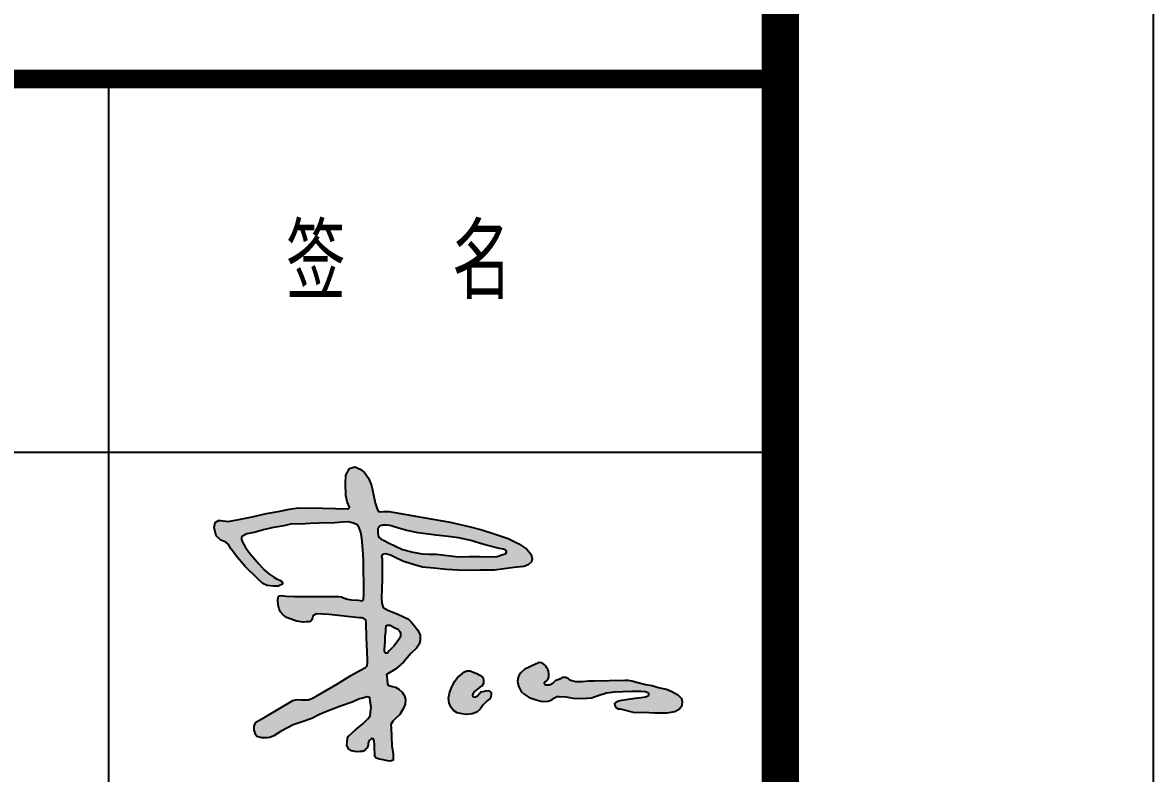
# Model space of a CAD drawing. Extents: x -417156 to 1571408, y 205758 to 1045562.
# Drawn here: x 1025335 to 1031397, y 912610 to 916633 of the extents above; entities that cross this region are included whole.
import ezdxf

# ---------------------------------------------------------------- set-up
doc = ezdxf.new("R2010")
doc.units = 0
doc.header["$LTSCALE"] = 1000
doc.header["$MEASUREMENT"] = 0
doc.layers.get('0').update_dxf_attribs({"linetype": 'CONTINUOUS'})
doc.layers.add('PUB_TEXT', color=7, linetype='CONTINUOUS')
doc.layers.add('PUB_TITLE', color=4, linetype='CONTINUOUS')
doc.styles.add('TQ', font='txt.shx', dxfattribs={"width": 0.8, "bigfont": 'hztxt.shx'})

msp = doc.modelspace()

# ---------------------------------------------------------------- hatches: boundary and pattern name
h = msp.add_hatch(color=7)
h.paths.add_polyline_path([(1027261.9, 913760), (1027259.7, 913771.9), (1027261.5, 913778.7), (1027267.3, 913783.8), (1027280.1, 913786.8), (1027307.2, 913779.5), (1027328.4, 913768), (1027374.1, 913747.2), (1027423, 913731.6), (1027479.1, 913715), (1027540.4, 913709.8), (1027606.9, 913702.6), (1027701.5, 913697.4), (1027786.8, 913698.4), (1027864.7, 913699.4), (1027968.7, 913712.5), (1028022.1, 913717.5), (1028046, 913727.3), (1028062.4, 913742.9), (1028066.5, 913760.2), (1028061.6, 913783.2), (1028037.8, 913811.1), (1027995.1, 913839.8), (1027937.8, 913867.8), (1027867.7, 913892.3), (1027797.6, 913915.7), (1027727.5, 913933.2), (1027626.7, 913955.4), (1027482.6, 913981.3), (1027299.4, 914012.8), (1027271.1, 914013.9), (1027252, 914011), (1027241, 914014.5), (1027235.3, 914026.7), (1027229.6, 914044), (1027225.5, 914060.4), (1027216.4, 914103.1), (1027204.9, 914152.4), (1027189.3, 914191), (1027168.8, 914222.2), (1027144.9, 914240.3), (1027115.3, 914251.8), (1027088.2, 914242.7), (1027068.5, 914207.4), (1027066, 914160.6), (1027068.6, 914099.3), (1027075.1, 914065.6), (1027087.4, 914037), (1027080.7, 914027.7), (1027012.3, 914029.6), (1026943.9, 914030.5), (1026812.3, 914032.2), (1026766.1, 914025.7), (1026706, 914013.7), (1026642.2, 914002.6), (1026566.4, 913984.2), (1026494.3, 913969.4), (1026437, 913959.2), (1026397.3, 913964.8), (1026385.3, 913964.8), (1026367.7, 913954.6), (1026362.1, 913926.9), (1026373.3, 913883.2), (1026397.4, 913860.1), (1026425.1, 913848.1), (1026439, 913837), (1026452.8, 913811.1), (1026487, 913765.9), (1026528.6, 913718.8), (1026598.4, 913649.6), (1026622.5, 913627.7), (1026645.9, 913616.7), (1026679.5, 913613.8), (1026705.9, 913613.8), (1026728.5, 913623.3), (1026728.1, 913626.3), (1026727.7, 913628.5), (1026726.1, 913634.1), (1026722.4, 913640.5), (1026714.2, 913646), (1026696.8, 913652.4), (1026681.7, 913661.5), (1026655.9, 913678.6), (1026629.1, 913701.7), (1026601.3, 913733.1), (1026568.1, 913771.9), (1026547.7, 913795), (1026527.6, 913823.8), (1026514.7, 913849.5), (1026509.1, 913863.3), (1026509.1, 913874.6), (1026513.6, 913881.4), (1026537.5, 913893.9), (1026577, 913901.1), (1026626.8, 913915.7), (1026670.5, 913925), (1026736, 913936.4), (1026778.6, 913947.9), (1026824.6, 913945.7), (1026874.5, 913948.8), (1026923.3, 913949.9), (1027008.5, 913953), (1027050.1, 913955.1), (1027081.3, 913957.1), (1027109.3, 913950.9), (1027128, 913941.6), (1027139.5, 913925), (1027147.8, 913901.1), (1027154, 913869.9), (1027159.2, 913807.6), (1027163.4, 913751.6), (1027163.9, 913573), (1027163.3, 913540.1), (1027155.8, 913534.3), (1027134.4, 913537.2), (1027098, 913539.5), (1027077.2, 913542.4), (1027054.6, 913550.5), (1027045.4, 913556.3), (1027029, 913558.4), (1026941.7, 913558.4), (1026864.8, 913557.2), (1026794.3, 913556.7), (1026749.2, 913560.1), (1026721.4, 913563), (1026710.4, 913561.9), (1026704.7, 913556.1), (1026704.1, 913535.9), (1026704.7, 913512.8), (1026710.4, 913490.8), (1026715.6, 913476.4), (1026732.4, 913459), (1026750.3, 913444.6), (1026775.2, 913435.4), (1026804.1, 913425), (1026838.8, 913419.9), (1026855.8, 913421.1), (1026870.3, 913422.4), (1026878.3, 913424.4), (1026884.4, 913431.1), (1026888.6, 913442.7), (1026891.4, 913450.7), (1026895.3, 913456.6), (1026910, 913464.1), (1026979.3, 913460.5), (1027139.7, 913443.9), (1027154.2, 913442.9), (1027165, 913440), (1027174.4, 913431.7), (1027177, 913415), (1027178.1, 913339.2), (1027183.7, 913219.2), (1027183.3, 913201.3), (1027181.6, 913185.9), (1027173.3, 913177.1), (1027143.7, 913160.6), (1027095.2, 913134.4), (1027023.7, 913090), (1026913.2, 913024.9), (1026888.4, 913013.6), (1026867.5, 913004.6), (1026848.2, 913004), (1026827, 913003.4), (1026809.6, 913005), (1026798, 913003.7), (1026784.4, 912999.6), (1026633.1, 912911), (1026601.2, 912893.6), (1026584.3, 912880.7), (1026576, 912862.7), (1026576, 912842.7), (1026584.3, 912818.6), (1026590.4, 912806.7), (1026616.1, 912800.6), (1026647, 912799.6), (1026659.9, 912801.6), (1026681.1, 912810.6), (1026720.6, 912836.5), (1026785.3, 912870), (1026839.6, 912888.1), (1026886.4, 912904.5), (1026926.7, 912925), (1026969.5, 912943.9), (1027039.5, 912970.1), (1027102, 912991.4), (1027140.6, 913009.5), (1027158.7, 913013.6), (1027182.5, 913020.2), (1027196.5, 913016.1), (1027199, 912995.5), (1027203.1, 912964.3), (1027200.6, 912936.4), (1027198.2, 912918.4), (1027185, 912901.1), (1027159.5, 912875.7), (1027120.1, 912843.6), (1027082, 912809.9), (1027077, 912800.8), (1027075.1, 912778.4), (1027072.4, 912760.6), (1027082.9, 912740.5), (1027098, 912730.4), (1027116.3, 912726.8), (1027131.8, 912724.5), (1027145.6, 912726.3), (1027157.5, 912727.7), (1027169.8, 912732.3), (1027177.1, 912741), (1027183.1, 912747.4), (1027187.6, 912760.6), (1027187.6, 912768.4), (1027189, 912777.1), (1027191.8, 912784.8), (1027199.5, 912791.7), (1027203.2, 912794), (1027209.6, 912795.8), (1027216.9, 912792.1), (1027219.2, 912782.5), (1027221.9, 912764.3), (1027222.2, 912743.1), (1027222.9, 912713.9), (1027222.9, 912700.9), (1027230, 912690.5), (1027248.3, 912685.3), (1027268.4, 912682.7), (1027290.5, 912676.2), (1027308.1, 912674.2), (1027321.4, 912680.4), (1027321.4, 912711.9), (1027314.9, 912756.6), (1027310.3, 912853.9), (1027309.6, 912872.2), (1027319.8, 912889), (1027335.9, 912905.8), (1027357.9, 912924.8), (1027376.9, 912960), (1027386.4, 912980.4), (1027387.9, 913005.3), (1027382, 913025), (1027369.6, 913044), (1027351.7, 913060.4), (1027334.9, 913071.4), (1027317.5, 913074.8), (1027297.3, 913081.2), (1027291.5, 913089.3), (1027289.2, 913109.5), (1027287.5, 913127.4), (1027286.7, 913139.5), (1027334.6, 913168.6), (1027376.6, 913206), (1027416.8, 913252.5), (1027446, 913280.3), (1027460.6, 913301.5), (1027467.2, 913321.2), (1027465.8, 913352.9), (1027452.6, 913378.4), (1027434.4, 913402.5), (1027416.8, 913423), (1027403.7, 913436.8), (1027346.5, 913462.5), (1027293.9, 913484.7), (1027268.4, 913499.4), (1027261.4, 913521.6), (1027259.1, 913548.4), (1027261.8, 913650.3)])
h.paths.add_polyline_path([(1027296, 913844.9), (1027273.1, 913857.7), (1027257.6, 913865.5), (1027246.6, 913873.3), (1027241.1, 913882.9), (1027240.2, 913896.6), (1027239.7, 913924), (1027242.6, 913927.5), (1027245.2, 913931.7), (1027250.3, 913935.9), (1027258.4, 913938.5), (1027266.1, 913940.1), (1027279.6, 913940.7), (1027290.2, 913940.4), (1027303.1, 913938.5), (1027317.1, 913934), (1027350.4, 913923.8), (1027395.6, 913910.9), (1027454.8, 913898), (1027551.3, 913885.8), (1027632.4, 913877.5), (1027671.9, 913871.2), (1027738.4, 913857.7), (1027807, 913835.9), (1027891.9, 913814.3), (1027912.2, 913810.6), (1027922.8, 913807.4), (1027928.1, 913804.1), (1027929.3, 913798.8), (1027929.7, 913794.4), (1027923.6, 913786.6), (1027908.7, 913782.2), (1027879.9, 913771.6), (1027840.4, 913771), (1027784.3, 913772.2), (1027730.5, 913772.2), (1027669.8, 913771), (1027553.8, 913783.9), (1027512.9, 913783.9), (1027477.8, 913786.3), (1027426.4, 913795.6), (1027371.5, 913809.6)], flags=16)
h.paths.add_polyline_path([(1027290.4, 913403.7), (1027296.8, 913404.8), (1027306.1, 913403.7), (1027333.4, 913388.4), (1027344.3, 913383.9), (1027351.7, 913377.9), (1027357.6, 913370.6), (1027360.4, 913361.5), (1027361.7, 913347.3), (1027358.5, 913337.3), (1027352.6, 913326.8), (1027342.1, 913313.1), (1027327.4, 913293.9), (1027313.2, 913279.7), (1027300.4, 913266.9), (1027292.7, 913257.3), (1027287.2, 913254.1), (1027281.1, 913254.3), (1027278.2, 913256.1), (1027275.5, 913261.3), (1027275.2, 913272.2), (1027278.3, 913318.3), (1027279.5, 913345.5), (1027280.7, 913357.7), (1027282.1, 913366.3), (1027282.1, 913384.6), (1027283.2, 913397.5), (1027285.4, 913402)], flags=16)
h = msp.add_hatch(color=7)
h.paths.add_polyline_path([(1027825.2, 912997.7), (1027839.6, 913008.5), (1027844.7, 913019.8), (1027847.8, 913033.6), (1027846.8, 913042.4), (1027840.6, 913049.6), (1027832.4, 913053.2), (1027818.5, 913051.6), (1027804.1, 913048), (1027791.2, 913046), (1027782.5, 913036.7), (1027774.3, 913025.9), (1027763.5, 913020.3), (1027754.2, 913018.2), (1027748.1, 913021.3), (1027746, 913029), (1027750.1, 913038.3), (1027757.8, 913048.5), (1027783.6, 913069.8), (1027797.4, 913077.5), (1027806.4, 913090.6), (1027806, 913107.7), (1027803.9, 913118.6), (1027800.3, 913126), (1027786, 913136.1), (1027769.4, 913144.2), (1027750.2, 913152.4), (1027734.4, 913158.9), (1027716.1, 913158.9), (1027704.3, 913153.4), (1027693.6, 913145.2), (1027682.8, 913135.4), (1027667.3, 913122.6), (1027652.9, 913104.1), (1027633.9, 913070.2), (1027624.1, 913039.7), (1027618, 913013), (1027621.1, 912986.8), (1027633.4, 912962.1), (1027645.7, 912946.7), (1027664.8, 912934.4), (1027691.5, 912928.7), (1027714.6, 912925.7), (1027745, 912929.2), (1027770.7, 912938), (1027787.6, 912954.4), (1027804.6, 912977.5)])
h.paths.add_polyline_path([(1028787, 913059.5), (1028760.7, 913064.6), (1028736.5, 913070.5), (1028709.5, 913079.2), (1028674.4, 913084.3), (1028633.5, 913094.6), (1028601.3, 913104.1), (1028581.6, 913107), (1028562.6, 913107), (1028397.8, 913103.1), (1028368.5, 913103.1), (1028335.6, 913101), (1028300.7, 913100.5), (1028279.6, 913105.1), (1028269.3, 913109.2), (1028260.6, 913116.9), (1028247.2, 913123.1), (1028227.1, 913123.6), (1028217.8, 913116.4), (1028204.5, 913110.8), (1028190.1, 913105.1), (1028178.8, 913095.4), (1028167.1, 913085.2), (1028155.9, 913081.6), (1028147.5, 913082.6), (1028137.6, 913082.4), (1028132.5, 913089), (1028132, 913096.1), (1028136.1, 913101.7), (1028143.2, 913106), (1028148.3, 913110.6), (1028155.5, 913122.8), (1028156.5, 913135), (1028155.8, 913144), (1028154.2, 913157.5), (1028150, 913166.5), (1028143.6, 913176.8), (1028139.1, 913185.4), (1028131.1, 913193.5), (1028123.7, 913198.3), (1028115.3, 913201.2), (1028103.7, 913203.1), (1028099, 913201.5), (1028094.4, 913199.1), (1028088.9, 913197.3), (1028053.8, 913181.2), (1028027.5, 913168.1), (1028008.5, 913150.5), (1027997.5, 913138.1), (1027991, 913122.8), (1027988, 913104.5), (1027993.2, 913077.5), (1028007.8, 913047.6), (1028023.9, 913034.4), (1028050.9, 913016.9), (1028083.1, 913005.2), (1028121.1, 912995), (1028151.8, 912996.5), (1028172.2, 913004.5), (1028186.1, 913014.7), (1028199.3, 913021.3), (1028211, 913021.3), (1028246.8, 913019.8), (1028285.8, 913012.5), (1028334.3, 913011.6), (1028385, 913015.3), (1028426, 913028), (1028464.5, 913040.8), (1028507.8, 913046.6), (1028553.3, 913049), (1028600.1, 913050.1), (1028649.2, 913051), (1028671.7, 913048.1), (1028686.2, 913043.4), (1028692, 913037.7), (1028689.2, 913023.9), (1028674.5, 913017.8), (1028650.9, 913015), (1028619.2, 913010.5), (1028581.4, 913006), (1028537.1, 912999), (1028525.1, 912994.9), (1028517.8, 912990.9), (1028508.9, 912983.3), (1028509.6, 912975.1), (1028512.4, 912969), (1028518.8, 912961.7), (1028526.9, 912956.3), (1028538.9, 912955), (1028608.8, 912937.9), (1028623.2, 912936.1), (1028662, 912936.8), (1028724.1, 912934.7), (1028789.9, 912934.7), (1028831.6, 912942), (1028856.4, 912955.8), (1028871, 912975.5), (1028872.5, 912993.1), (1028868.8, 913008.4), (1028851.3, 913026.7), (1028835.9, 913035.4), (1028815.5, 913047.1)])

# ---------------------------------------------------------------- linework, layer by layer
for points in [[(1026728.5, 913623.3), (1026705.9, 913613.8), (1026679.5, 913613.8), (1026645.9, 913616.7), (1026622.5, 913627.7), (1026598.4, 913649.6), (1026528.6, 913718.8), (1026487, 913765.9), (1026452.8, 913811.1), (1026439, 913837), (1026425.1, 913848.1), (1026397.4, 913860.1), (1026373.3, 913883.2), (1026362.1, 913926.9), (1026367.7, 913954.6), (1026385.3, 913964.8), (1026397.3, 913964.8), (1026437, 913959.2), (1026494.3, 913969.4), (1026566.4, 913984.2), (1026642.2, 914002.6), (1026706, 914013.7), (1026766.1, 914025.7), (1026812.3, 914032.2), (1026943.9, 914030.5), (1027012.3, 914029.6), (1027080.7, 914027.7), (1027087.4, 914037), (1027075.1, 914065.6), (1027068.6, 914099.3), (1027066, 914160.6), (1027068.5, 914207.4), (1027088.2, 914242.7), (1027115.3, 914251.8), (1027144.9, 914240.3), (1027168.8, 914222.2), (1027189.3, 914191), (1027204.9, 914152.4), (1027216.4, 914103.1), (1027225.5, 914060.4), (1027229.6, 914044), (1027235.3, 914026.7), (1027241, 914014.5), (1027252, 914011), (1027271.1, 914013.9), (1027299.4, 914012.8), (1027482.6, 913981.3), (1027626.7, 913955.4), (1027727.5, 913933.2), (1027797.6, 913915.7), (1027867.7, 913892.3), (1027937.8, 913867.8), (1027995.1, 913839.8), (1028037.8, 913811.1), (1028061.6, 913783.2), (1028066.5, 913760.2), (1028062.4, 913742.9), (1028046, 913727.3), (1028022.1, 913717.5), (1027968.7, 913712.5), (1027864.7, 913699.4), (1027786.8, 913698.4), (1027701.5, 913697.4), (1027606.9, 913702.6), (1027540.4, 913709.8), (1027479.1, 913715), (1027423, 913731.6), (1027374.1, 913747.2), (1027328.4, 913768), (1027307.2, 913779.5), (1027280.1, 913786.8), (1027267.3, 913783.8), (1027261.5, 913778.7), (1027259.7, 913771.9), (1027261.9, 913760), (1027261.8, 913650.3), (1027259.1, 913548.4), (1027261.4, 913521.6), (1027268.4, 913499.4), (1027293.9, 913484.7), (1027346.5, 913462.5), (1027403.7, 913436.8), (1027416.8, 913423), (1027434.4, 913402.5), (1027452.6, 913378.4), (1027465.8, 913352.9), (1027467.2, 913321.2), (1027460.6, 913301.5), (1027446, 913280.3), (1027416.8, 913252.5), (1027376.6, 913206), (1027334.6, 913168.6), (1027286.7, 913139.5), (1027287.5, 913127.4), (1027289.2, 913109.5), (1027291.5, 913089.3), (1027297.3, 913081.2), (1027317.5, 913074.8), (1027334.9, 913071.4), (1027351.7, 913060.4), (1027369.6, 913044), (1027382, 913025), (1027387.9, 913005.3), (1027386.4, 912980.4), (1027376.9, 912960), (1027357.9, 912924.8), (1027335.9, 912905.8), (1027319.8, 912889), (1027309.6, 912872.2), (1027310.3, 912853.9), (1027314.9, 912756.6), (1027321.4, 912711.9), (1027321.4, 912680.4), (1027308.1, 912674.2), (1027290.5, 912676.2), (1027268.4, 912682.7), (1027248.3, 912685.3), (1027230, 912690.5), (1027222.9, 912700.9), (1027222.9, 912713.9), (1027222.2, 912743.1), (1027221.9, 912764.3), (1027219.2, 912782.5), (1027216.9, 912792.1), (1027209.6, 912795.8), (1027203.2, 912794), (1027199.5, 912791.7), (1027191.8, 912784.8), (1027189, 912777.1), (1027187.6, 912768.4), (1027187.6, 912760.6), (1027183.1, 912747.4), (1027177.1, 912741), (1027169.8, 912732.3), (1027157.5, 912727.7), (1027145.6, 912726.3), (1027131.8, 912724.5), (1027116.3, 912726.8), (1027098, 912730.4), (1027082.9, 912740.5), (1027072.4, 912760.6), (1027075.1, 912778.4), (1027077, 912800.8), (1027082, 912809.9), (1027120.1, 912843.6), (1027159.5, 912875.7), (1027185, 912901.1), (1027198.2, 912918.4), (1027200.6, 912936.4), (1027203.1, 912964.3), (1027199, 912995.5), (1027196.5, 913016.1), (1027182.5, 913020.2), (1027158.7, 913013.6), (1027140.6, 913009.5), (1027102, 912991.4), (1027039.5, 912970.1), (1026969.5, 912943.9), (1026926.7, 912925), (1026886.4, 912904.5), (1026839.6, 912888.1), (1026785.3, 912870), (1026720.6, 912836.5), (1026681.1, 912810.6), (1026659.9, 912801.6), (1026647, 912799.6), (1026616.1, 912800.6), (1026590.4, 912806.7), (1026584.3, 912818.6), (1026576, 912842.7), (1026576, 912862.7), (1026584.3, 912880.7), (1026601.2, 912893.6), (1026633.1, 912911), (1026784.4, 912999.6), (1026798, 913003.7), (1026809.6, 913005), (1026827, 913003.4), (1026848.2, 913004), (1026867.5, 913004.6), (1026888.4, 913013.6), (1026913.2, 913024.9), (1027023.7, 913090), (1027095.2, 913134.4), (1027143.7, 913160.6), (1027173.3, 913177.1), (1027181.6, 913185.9), (1027183.3, 913201.3), (1027183.7, 913219.2), (1027178.1, 913339.2), (1027177, 913415), (1027174.4, 913431.7), (1027165, 913440), (1027154.2, 913442.9), (1027139.7, 913443.9), (1026979.3, 913460.5), (1026910, 913464.1), (1026895.3, 913456.6), (1026891.4, 913450.7), (1026888.6, 913442.7), (1026884.4, 913431.1), (1026878.3, 913424.4), (1026870.3, 913422.4), (1026855.8, 913421.1), (1026838.8, 913419.9), (1026804.1, 913425), (1026775.2, 913435.4), (1026750.3, 913444.6), (1026732.4, 913459), (1026715.6, 913476.4), (1026710.4, 913490.8), (1026704.7, 913512.8), (1026704.1, 913535.9), (1026704.7, 913556.1), (1026710.4, 913561.9), (1026721.4, 913563), (1026749.2, 913560.1), (1026794.3, 913556.7), (1026864.8, 913557.2), (1026941.7, 913558.4), (1027029, 913558.4), (1027045.4, 913556.3), (1027054.6, 913550.5), (1027077.2, 913542.4), (1027098, 913539.5), (1027134.4, 913537.2), (1027155.8, 913534.3), (1027163.3, 913540.1), (1027163.9, 913573), (1027163.4, 913751.6), (1027159.2, 913807.6), (1027154, 913869.9), (1027147.8, 913901.1), (1027139.5, 913925), (1027128, 913941.6), (1027109.3, 913950.9), (1027081.3, 913957.1), (1027050.1, 913955.1), (1027008.5, 913953), (1026923.3, 913949.9), (1026874.5, 913948.8), (1026824.6, 913945.7), (1026778.6, 913947.9), (1026736, 913936.4), (1026670.5, 913925), (1026626.8, 913915.7), (1026577, 913901.1), (1026537.5, 913893.9), (1026513.6, 913881.4), (1026509.1, 913874.6), (1026509.1, 913863.3), (1026514.7, 913849.5), (1026527.6, 913823.8), (1026547.7, 913795), (1026568.1, 913771.9), (1026601.3, 913733.1), (1026629.1, 913701.7), (1026655.9, 913678.6), (1026681.7, 913661.5), (1026696.8, 913652.4), (1026714.2, 913646), (1026722.4, 913640.5), (1026726.1, 913634.1), (1026727.7, 913628.5), (1026728.1, 913626.3)], [(1027239.7, 913924), (1027240.2, 913896.6), (1027241.1, 913882.9), (1027246.6, 913873.3), (1027257.6, 913865.5), (1027273.1, 913857.7), (1027296, 913844.9), (1027371.5, 913809.6), (1027426.4, 913795.6), (1027477.8, 913786.3), (1027512.9, 913783.9), (1027553.8, 913783.9), (1027669.8, 913771), (1027730.5, 913772.2), (1027784.3, 913772.2), (1027840.4, 913771), (1027879.9, 913771.6), (1027908.7, 913782.2), (1027923.6, 913786.6), (1027929.7, 913794.4), (1027929.3, 913798.8), (1027928.1, 913804.1), (1027922.8, 913807.4), (1027912.2, 913810.6), (1027891.9, 913814.3), (1027807, 913835.9), (1027738.4, 913857.7), (1027671.9, 913871.2), (1027632.4, 913877.5), (1027551.3, 913885.8), (1027454.8, 913898), (1027395.6, 913910.9), (1027350.4, 913923.8), (1027317.1, 913934), (1027303.1, 913938.5), (1027290.2, 913940.4), (1027279.6, 913940.7), (1027266.1, 913940.1), (1027258.4, 913938.5), (1027250.3, 913935.9), (1027245.2, 913931.7), (1027242.6, 913927.5)], [(1027282.1, 913366.3), (1027282.1, 913384.6), (1027283.2, 913397.5), (1027285.4, 913402), (1027290.4, 913403.7), (1027296.8, 913404.8), (1027306.1, 913403.7), (1027333.4, 913388.4), (1027344.3, 913383.9), (1027351.7, 913377.9), (1027357.6, 913370.6), (1027360.4, 913361.5), (1027361.7, 913347.3), (1027358.5, 913337.3), (1027352.6, 913326.8), (1027342.1, 913313.1), (1027327.4, 913293.9), (1027313.2, 913279.7), (1027300.4, 913266.9), (1027292.7, 913257.3), (1027287.2, 913254.1), (1027281.1, 913254.3), (1027278.2, 913256.1), (1027275.5, 913261.3), (1027275.2, 913272.2), (1027278.3, 913318.3), (1027279.5, 913345.5), (1027280.7, 913357.7)], [(1027704.3, 913153.4), (1027716.1, 913158.9), (1027734.4, 913158.9), (1027750.2, 913152.4), (1027769.4, 913144.2), (1027786, 913136.1), (1027800.3, 913126), (1027803.9, 913118.6), (1027806, 913107.7), (1027806.4, 913090.6), (1027797.4, 913077.5), (1027783.6, 913069.8), (1027757.8, 913048.5), (1027750.1, 913038.3), (1027746, 913029), (1027748.1, 913021.3), (1027754.2, 913018.2), (1027763.5, 913020.3), (1027774.3, 913025.9), (1027782.5, 913036.7), (1027791.2, 913046), (1027804.1, 913048), (1027818.5, 913051.6), (1027832.4, 913053.2), (1027840.6, 913049.6), (1027846.8, 913042.4), (1027847.8, 913033.6), (1027844.7, 913019.8), (1027839.6, 913008.5), (1027825.2, 912997.7), (1027804.6, 912977.5), (1027787.6, 912954.4), (1027770.7, 912938), (1027745, 912929.2), (1027714.6, 912925.7), (1027691.5, 912928.7), (1027664.8, 912934.4), (1027645.7, 912946.7), (1027633.4, 912962.1), (1027621.1, 912986.8), (1027618, 913013), (1027624.1, 913039.7), (1027633.9, 913070.2), (1027652.9, 913104.1), (1027667.3, 913122.6), (1027682.8, 913135.4), (1027693.6, 913145.2)], [(1028088.9, 913197.3), (1028053.8, 913181.2), (1028027.5, 913168.1), (1028008.5, 913150.5), (1027997.5, 913138.1), (1027991, 913122.8), (1027988, 913104.5), (1027993.2, 913077.5), (1028007.8, 913047.6), (1028023.9, 913034.4), (1028050.9, 913016.9), (1028083.1, 913005.2), (1028121.1, 912995), (1028151.8, 912996.5), (1028172.2, 913004.5), (1028186.1, 913014.7), (1028199.3, 913021.3), (1028211, 913021.3), (1028246.8, 913019.8), (1028285.8, 913012.5), (1028334.3, 913011.6), (1028385, 913015.3), (1028426, 913028), (1028464.5, 913040.8), (1028507.8, 913046.6), (1028553.3, 913049), (1028600.1, 913050.1), (1028649.2, 913051), (1028671.7, 913048.1), (1028686.2, 913043.4), (1028692, 913037.7), (1028689.2, 913023.9), (1028674.5, 913017.8), (1028650.9, 913015), (1028619.2, 913010.5), (1028581.4, 913006), (1028537.1, 912999), (1028525.1, 912994.9), (1028517.8, 912990.9), (1028508.9, 912983.3), (1028509.6, 912975.1), (1028512.4, 912969), (1028518.8, 912961.7), (1028526.9, 912956.3), (1028538.9, 912955), (1028608.8, 912937.9), (1028623.2, 912936.1), (1028662, 912936.8), (1028724.1, 912934.7), (1028789.9, 912934.7), (1028831.6, 912942), (1028856.4, 912955.8), (1028871, 912975.5), (1028872.5, 912993.1), (1028868.8, 913008.4), (1028851.3, 913026.7), (1028835.9, 913035.4), (1028815.5, 913047.1), (1028787, 913059.5), (1028760.7, 913064.6), (1028736.5, 913070.5), (1028709.5, 913079.2), (1028674.4, 913084.3), (1028633.5, 913094.6), (1028601.3, 913104.1), (1028581.6, 913107), (1028562.6, 913107), (1028397.8, 913103.1), (1028368.5, 913103.1), (1028335.6, 913101), (1028300.7, 913100.5), (1028279.6, 913105.1), (1028269.3, 913109.2), (1028260.6, 913116.9), (1028247.2, 913123.1), (1028227.1, 913123.6), (1028217.8, 913116.4), (1028204.5, 913110.8), (1028190.1, 913105.1), (1028178.8, 913095.4), (1028167.1, 913085.2), (1028155.9, 913081.6), (1028147.5, 913082.6), (1028137.6, 913082.4), (1028132.5, 913089), (1028132, 913096.1), (1028136.1, 913101.7), (1028143.2, 913106), (1028148.3, 913110.6), (1028155.5, 913122.8), (1028156.5, 913135), (1028155.8, 913144), (1028154.2, 913157.5), (1028150, 913166.5), (1028143.6, 913176.8), (1028139.1, 913185.4), (1028131.1, 913193.5), (1028123.7, 913198.3), (1028115.3, 913201.2), (1028103.7, 913203.1), (1028099, 913201.5), (1028094.4, 913199.1)]]:
    msp.add_lwpolyline(points, close=True)
at = {"layer": 'PUB_TITLE', "color": 4}
for p, q in [((1025796.6, 902331.3), (1025796.6, 916331.3)), ((1018396.7, 914331.3), (1029396.7, 914331.3))]:
    msp.add_line(p, q, dxfattribs=at)
at = {"layer": 'PUB_TITLE'}
msp.add_lwpolyline([(863196.7, 867803.1), (1031396.7, 867803.1), (1031396.7, 986603.1), (863196.7, 986603.1)], close=True, dxfattribs=at)
at = {"layer": 'PUB_TITLE', "const_width": 200}
msp.add_lwpolyline([(868196.7, 869803.1), (1029396.7, 869803.1), (1029396.7, 984603.1), (868196.7, 984603.1)], close=True, dxfattribs=at)
at = {"layer": 'PUB_TITLE', "color": 4, "const_width": 100}
msp.add_lwpolyline([(1018396.7, 916331.3), (1029396.7, 916331.3)], dxfattribs=at)

# ---------------------------------------------------------------- texts
at = {"layer": 'PUB_TEXT', "color": 2, "insert": (1026746.8, 915550.6), "char_height": 400, "width": 3359.661, "attachment_point": 1, "style": 'TQ'}
msp.add_mtext('签  名', dxfattribs=at)

doc.saveas('drawing.dxf')
